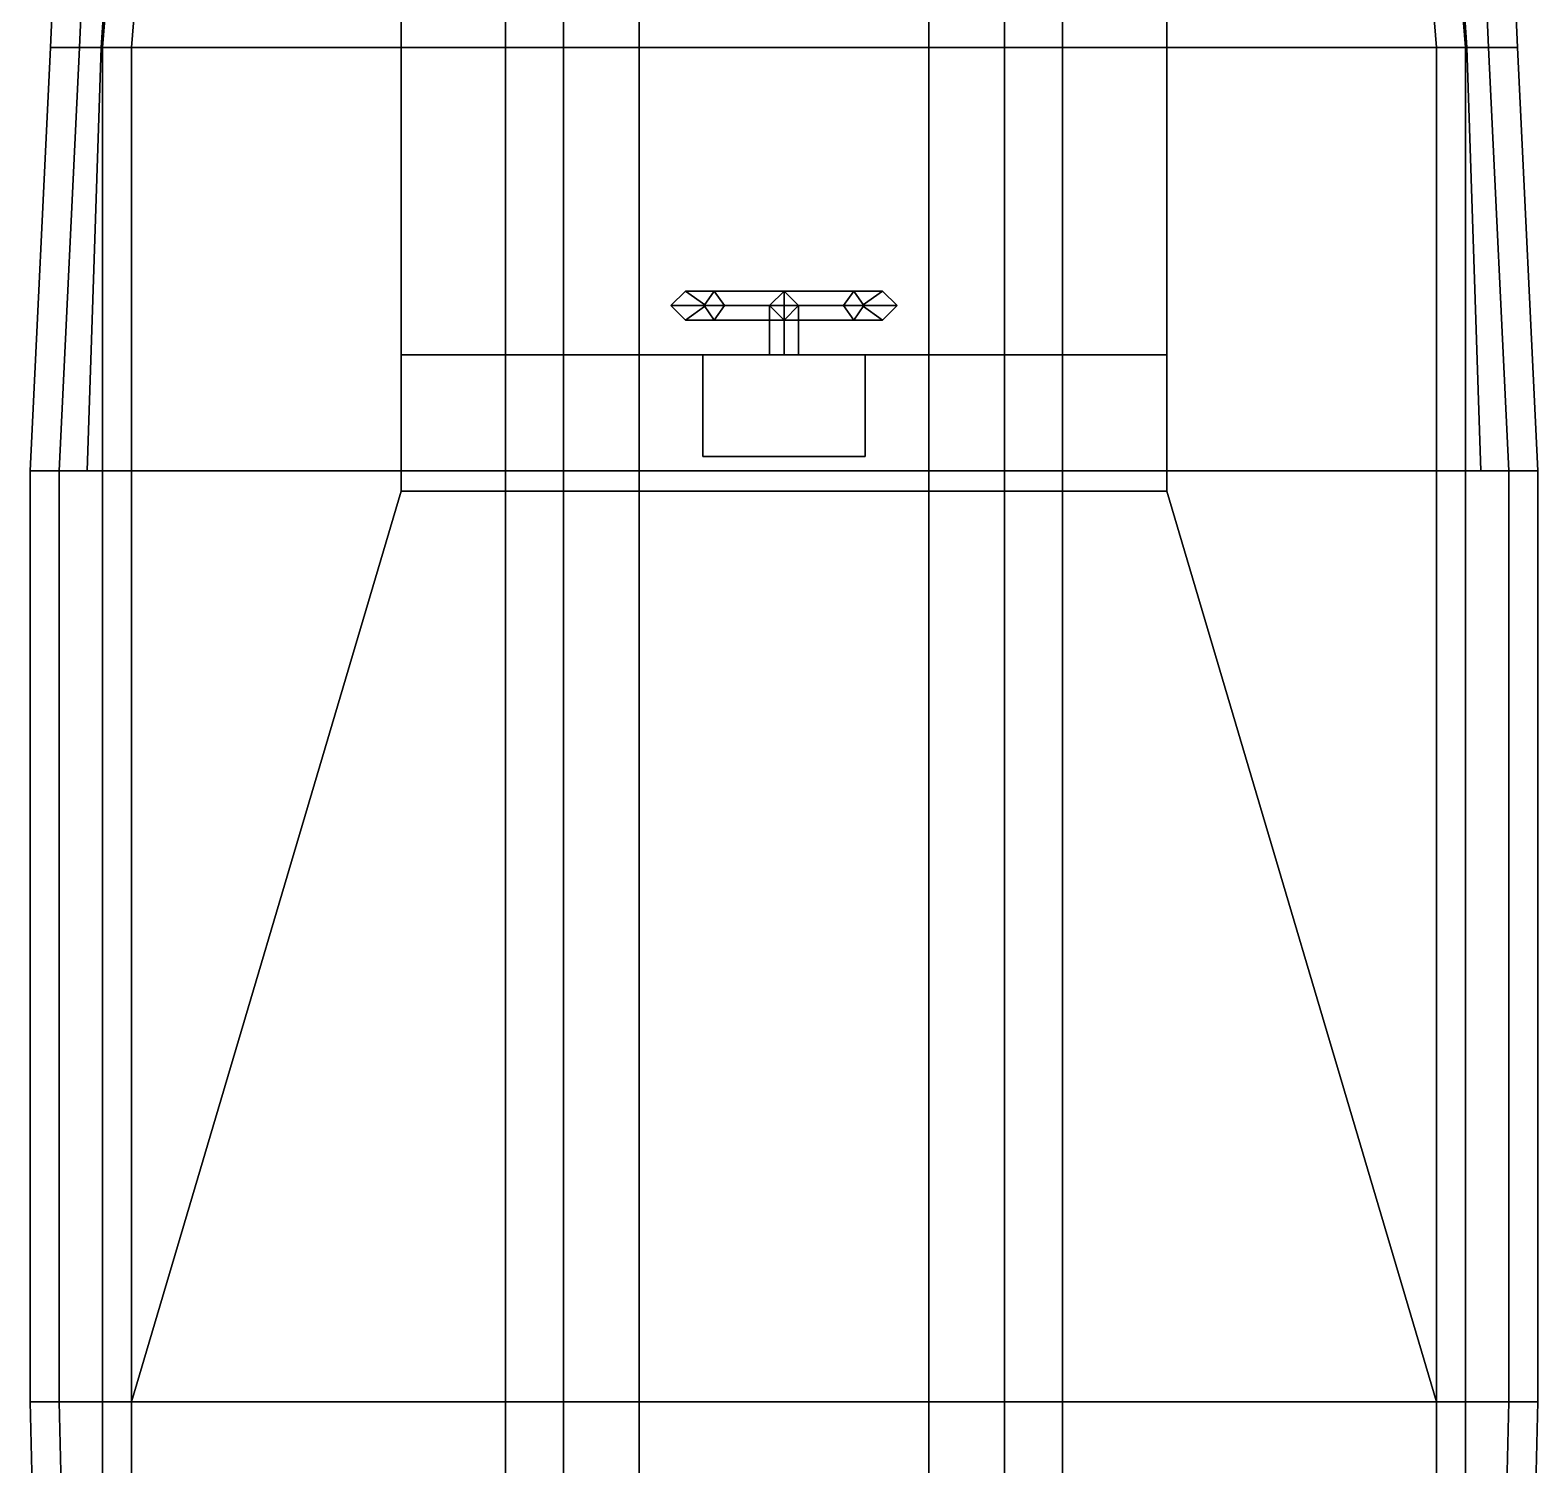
# Model space of a CAD drawing. Header units: millimetres. Extents: x -2.6 to 3, y -9.7 to 12.
# Drawn here: x -2.6 to 2.6, y -0.23 to 4.72 of the extents above; entities that cross this region are included whole.
import ezdxf

# ---------------------------------------------------------------- set-up
doc = ezdxf.new("R2010")
doc.units = ezdxf.units.MM
doc.layers.add('sides', color=3, linetype='Continuous')

msp = doc.modelspace()

# ---------------------------------------------------------------- linework, layer by layer
for points in [[(-2.24, 6.02, 0.55), (-2.14, 6.02), (-2.25, 4.66), (-2.35, 4.66, 0.51)], [(-2.25, 4.66), (-2.14, 6.02), (-0.96, 6.02, -0.68), (-0.96, 4.66, -0.7)], [(1.32, 4.66, 0.51), (1.32, 6.02, 0.55), (-1.32, 6.02, 0.55), (-1.32, 4.66, 0.51)], [(-0.96, 4.66, -0.7), (-0.96, 6.02, -0.68), (-0.76, 6.02, -0.68), (-0.76, 4.66, -0.7)], [(-0.76, 6.02, -0.68), (-0.5, 6.02), (-0.5, 4.66), (-0.76, 4.66, -0.7)], [(-0.5, 6.02), (0.5, 6.02), (0.5, 4.66), (-0.5, 4.66)], [(0.5, 4.66), (0.5, 6.02), (0.76, 6.02, -0.68), (0.76, 4.66, -0.7)], [(0.76, 4.66, -0.7), (0.76, 6.02, -0.68), (0.96, 6.02, -0.68), (0.96, 4.66, -0.7)], [(0.96, 6.02, -0.68), (2.14, 6.02), (2.25, 4.66), (0.96, 4.66, -0.7)], [(2.25, 4.66), (2.14, 6.02), (2.24, 6.02, 0.55), (2.35, 4.66, 0.51)], [(-2.25, 4.66), (-2.25, 3.2), (-2.35, 3.2, 0.45), (-2.35, 4.66, 0.51)], [(-0.96, 3.2, -0.7), (-2.25, 3.2), (-2.25, 4.66), (-0.96, 4.66, -0.7)], [(-1.32, 4.66, 0.51), (-1.32, 3.6, 0.4664), (1.32, 3.6, 0.4664), (1.32, 4.66, 0.51)], [(-0.76, 4.66, -0.7), (-0.76, 3.2, -0.7), (-0.96, 3.2, -0.7), (-0.96, 4.66, -0.7)], [(-0.5, 4.66), (-0.5, 3.2), (-0.76, 3.2, -0.7), (-0.76, 4.66, -0.7)], [(-0.5, 4.66), (0.5, 4.66), (0.5, 3.2), (-0.5, 3.2)], [(0.76, 3.2, -0.7), (0.5, 3.2), (0.5, 4.66), (0.76, 4.66, -0.7)], [(0.96, 4.66, -0.7), (0.96, 3.2, -0.7), (0.76, 3.2, -0.7), (0.76, 4.66, -0.7)], [(2.25, 4.66), (2.25, 3.2), (0.96, 3.2, -0.7), (0.96, 4.66, -0.7)], [(2.35, 3.2, 0.45), (2.25, 3.2), (2.25, 4.66), (2.35, 4.66, 0.51)], [(-0.2404, 3.82, 1.7896), (-0.2758, 3.77, 1.7542), (-0.39, 3.77, 2.03), (-0.34, 3.82, 2.03)], [(-0.34, 3.82, 2.03), (-0.39, 3.77, 2.03), (-0.2758, 3.77, 2.3058), (-0.2404, 3.82, 2.2704)], [(-0.2051, 3.77, 1.8249), (-0.2404, 3.82, 1.7896), (-0.34, 3.82, 2.03), (-0.2693, 3.77, 1.98)], [(-0.2693, 3.77, 2.08), (-0.34, 3.82, 2.03), (-0.2404, 3.82, 2.2704), (-0.2051, 3.77, 2.2351)], [(0.2693, 3.77, 2.08), (0.34, 3.82, 2.03), (-0.34, 3.82, 2.03), (-0.2693, 3.77, 2.08)], [(0.34, 3.82, 2.03), (0.2693, 3.77, 1.98), (-0.2693, 3.77, 1.98), (-0.34, 3.82, 2.03)], [(0, 3.82, 1.69), (0, 3.77, 1.64), (-0.2758, 3.77, 1.7542), (-0.2404, 3.82, 1.7896)], [(-0.2404, 3.82, 2.2704), (-0.2758, 3.77, 2.3058), (0, 3.77, 2.42), (0, 3.82, 2.37)], [(-0.05, 3.77, 1.7607), (0, 3.82, 1.69), (-0.2404, 3.82, 1.7896), (-0.2051, 3.77, 1.8249)], [(-0.2051, 3.77, 2.2351), (-0.2404, 3.82, 2.2704), (0, 3.82, 2.37), (-0.05, 3.77, 2.2993)], [(0, 3.82, 1.69), (-0.05, 3.77, 1.7607), (-0.05, 3.77, 2.2993), (0, 3.82, 2.37)], [(0.2051, 3.77, 1.8249), (0.2404, 3.82, 1.7896), (0, 3.82, 1.69), (0.05, 3.77, 1.7607)], [(0.2404, 3.82, 1.7896), (0.2758, 3.77, 1.7542), (0, 3.77, 1.64), (0, 3.82, 1.69)], [(0.05, 3.77, 2.2993), (0, 3.82, 2.37), (0.2404, 3.82, 2.2704), (0.2051, 3.77, 2.2351)], [(0, 3.82, 2.37), (0, 3.77, 2.42), (0.2758, 3.77, 2.3058), (0.2404, 3.82, 2.2704)], [(0.05, 3.77, 1.7607), (0, 3.82, 1.69), (0, 3.82, 2.37), (0.05, 3.77, 2.2993)], [(0.2693, 3.77, 1.98), (0.34, 3.82, 2.03), (0.2404, 3.82, 1.7896), (0.2051, 3.77, 1.8249)], [(0.2051, 3.77, 2.2351), (0.2404, 3.82, 2.2704), (0.34, 3.82, 2.03), (0.2693, 3.77, 2.08)], [(0.34, 3.82, 2.03), (0.39, 3.77, 2.03), (0.2758, 3.77, 1.7542), (0.2404, 3.82, 1.7896)], [(0.2404, 3.82, 2.2704), (0.2758, 3.77, 2.3058), (0.39, 3.77, 2.03), (0.34, 3.82, 2.03)], [(-0.2758, 3.77, 1.7542), (-0.2404, 3.72, 1.7896), (-0.34, 3.72, 2.03), (-0.39, 3.77, 2.03)], [(-0.39, 3.77, 2.03), (-0.34, 3.72, 2.03), (-0.2404, 3.72, 2.2704), (-0.2758, 3.77, 2.3058)], [(-0.2404, 3.72, 1.7896), (-0.2051, 3.77, 1.8249), (-0.2693, 3.77, 1.98), (-0.34, 3.72, 2.03)], [(-0.34, 3.72, 2.03), (-0.2693, 3.77, 2.08), (-0.2051, 3.77, 2.2351), (-0.2404, 3.72, 2.2704)], [(0.2693, 3.77, 1.98), (0.34, 3.72, 2.03), (-0.34, 3.72, 2.03), (-0.2693, 3.77, 1.98)], [(0.34, 3.72, 2.03), (0.2693, 3.77, 2.08), (-0.2693, 3.77, 2.08), (-0.34, 3.72, 2.03)], [(0, 3.77, 1.64), (0, 3.72, 1.69), (-0.2404, 3.72, 1.7896), (-0.2758, 3.77, 1.7542)], [(-0.2758, 3.77, 2.3058), (-0.2404, 3.72, 2.2704), (0, 3.72, 2.37), (0, 3.77, 2.42)], [(0, 3.72, 1.69), (-0.05, 3.77, 1.7607), (-0.2051, 3.77, 1.8249), (-0.2404, 3.72, 1.7896)], [(-0.2404, 3.72, 2.2704), (-0.2051, 3.77, 2.2351), (-0.05, 3.77, 2.2993), (0, 3.72, 2.37)], [(-0.05, 3.77, 1.7607), (0, 3.72, 1.69), (0, 3.72, 2.37), (-0.05, 3.77, 2.2993)], [(0, 3.77, 2.08), (-0.05, 3.77, 2.03), (-0.05, 3.6, 2.03), (0, 3.6, 2.08)], [(-0.05, 3.77, 2.03), (0, 3.77, 1.98), (0, 3.6, 1.98), (-0.05, 3.6, 2.03)], [(0.2758, 3.77, 1.7542), (0.2404, 3.72, 1.7896), (0, 3.72, 1.69), (0, 3.77, 1.64)], [(0.2404, 3.72, 1.7896), (0.2051, 3.77, 1.8249), (0.05, 3.77, 1.7607), (0, 3.72, 1.69)], [(0, 3.77, 2.42), (0, 3.72, 2.37), (0.2404, 3.72, 2.2704), (0.2758, 3.77, 2.3058)], [(0, 3.72, 2.37), (0.05, 3.77, 2.2993), (0.2051, 3.77, 2.2351), (0.2404, 3.72, 2.2704)], [(0, 3.72, 1.69), (0.05, 3.77, 1.7607), (0.05, 3.77, 2.2993), (0, 3.72, 2.37)], [(0.05, 3.77, 2.03), (0, 3.77, 2.08), (0, 3.6, 2.08), (0.05, 3.6, 2.03)], [(0, 3.77, 1.98), (0.05, 3.77, 2.03), (0.05, 3.6, 2.03), (0, 3.6, 1.98)], [(0.34, 3.72, 2.03), (0.2693, 3.77, 1.98), (0.2051, 3.77, 1.8249), (0.2404, 3.72, 1.7896)], [(0.2404, 3.72, 2.2704), (0.2051, 3.77, 2.2351), (0.2693, 3.77, 2.08), (0.34, 3.72, 2.03)], [(0.39, 3.77, 2.03), (0.34, 3.72, 2.03), (0.2404, 3.72, 1.7896), (0.2758, 3.77, 1.7542)], [(0.2758, 3.77, 2.3058), (0.2404, 3.72, 2.2704), (0.34, 3.72, 2.03), (0.39, 3.77, 2.03)], [(-1.32, 3.6, 1.83), (-1.32, 3.13, 1.83), (1.32, 3.13, 1.83), (1.32, 3.6, 1.83)], [(1.32, 3.6, 1.83), (1.32, 3.6, 0.4664), (-1.32, 3.6, 0.4664), (-1.32, 3.6, 1.83)], [(-1.32, 3.6, 1), (-1.32, 3.2, 1), (-1.32, 3.13, 1.83), (-1.32, 3.6, 1.83)], [(-0.28, 3.6, 1.83), (-0.28, 3.25, 1.83), (-0.28, 3.25, 2.15), (-0.28, 3.6, 2.15)], [(0.28, 3.6, 2.15), (0.28, 3.6, 1.83), (-0.28, 3.6, 1.83), (-0.28, 3.6, 2.15)], [(-0.28, 3.6, 2.15), (-0.28, 3.25, 2.15), (0.28, 3.25, 2.15), (0.28, 3.6, 2.15)], [(0.28, 3.25, 2.15), (0.28, 3.25, 1.83), (0.28, 3.6, 1.83), (0.28, 3.6, 2.15)], [(1.32, 3.13, 1.83), (1.32, 3.2, 1), (1.32, 3.6, 1), (1.32, 3.6, 1.83)], [(-0.28, 3.25, 2.15), (-0.28, 3.25, 1.83), (0.28, 3.25, 1.83), (0.28, 3.25, 2.15)], [(-2.25, 3.2), (-2.25, -0.01), (-2.35, -0.01, 0.45), (-2.35, 3.2, 0.45)], [(-0.96, -0.01, -0.7), (-2.25, -0.01), (-2.25, 3.2), (-0.96, 3.2, -0.7)], [(-2.25, 3.2, 0.45), (-2.25, -0.01, 0.45), (-1.32, 3.13, 0.45), (-1.32, 3.2, 0.45)], [(-1.32, 3.2, 0.45), (-1.32, 3.13, 0.45), (-1.32, 3.13, 1.83), (-1.32, 3.2, 1)], [(-0.76, 3.2, -0.7), (-0.76, -0.01, -0.7), (-0.96, -0.01, -0.7), (-0.96, 3.2, -0.7)], [(-0.5, 3.2), (-0.5, -0.01), (-0.76, -0.01, -0.7), (-0.76, 3.2, -0.7)], [(-0.5, 3.2), (0.5, 3.2), (0.5, -0.01), (-0.5, -0.01)], [(0.76, -0.01, -0.7), (0.5, -0.01), (0.5, 3.2), (0.76, 3.2, -0.7)], [(0.96, 3.2, -0.7), (0.96, -0.01, -0.7), (0.76, -0.01, -0.7), (0.76, 3.2, -0.7)], [(2.25, 3.2), (2.25, -0.01), (0.96, -0.01, -0.7), (0.96, 3.2, -0.7)], [(1.32, 3.13, 1.83), (1.32, 3.13, 0.45), (1.32, 3.2, 0.45), (1.32, 3.2, 1)], [(1.32, 3.2, 0.45), (1.32, 3.13, 0.45), (2.25, -0.01, 0.45), (2.25, 3.2, 0.45)], [(2.35, -0.01, 0.45), (2.25, -0.01), (2.25, 3.2), (2.35, 3.2, 0.45)], [(-1.32, 3.13, 0.45), (-2.25, -0.01, 0.45), (2.25, -0.01, 0.45), (1.32, 3.13, 0.45)], [(-1.32, 3.13, 1.83), (-1.32, 3.13, 0.45), (1.32, 3.13, 0.45), (1.32, 3.13, 1.83)], [(-2.25, -0.01), (-2.25, -3.39), (-2.35, -3.39, 0.63), (-2.35, -0.01, 0.45)], [(-2.25, -0.01, 0.45), (-2.25, -3.39, 0.63), (2.25, -3.39, 0.63), (2.25, -0.01, 0.45)], [(-0.96, -3.39, -0.7), (-2.25, -3.39), (-2.25, -0.01), (-0.96, -0.01, -0.7)], [(-0.76, -0.01, -0.7), (-0.76, -3.39, -0.7), (-0.96, -3.39, -0.7), (-0.96, -0.01, -0.7)], [(-0.5, -0.01), (-0.5, -3.39), (-0.76, -3.39, -0.7), (-0.76, -0.01, -0.7)], [(-0.5, -0.01), (0.5, -0.01), (0.5, -3.39), (-0.5, -3.39)], [(0.76, -3.39, -0.7), (0.5, -3.39), (0.5, -0.01), (0.76, -0.01, -0.7)], [(0.96, -0.01, -0.7), (0.96, -3.39, -0.7), (0.76, -3.39, -0.7), (0.76, -0.01, -0.7)], [(2.25, -0.01), (2.25, -3.39), (0.96, -3.39, -0.7), (0.96, -0.01, -0.7)], [(2.35, -3.39, 0.63), (2.25, -3.39), (2.25, -0.01), (2.35, -0.01, 0.45)]]:
    msp.add_3dface(points)
at = {"layer": 'sides'}
for points in [[(-2.47, 6.02, 1.38), (-2.24, 6.02, 0.55), (-2.35, 4.66, 0.51), (-2.53, 4.66, 1.35)], [(-2.43, 4.66, 1.35), (-2.37, 6.02, 1.38), (-2.47, 6.02, 1.38), (-2.53, 4.66, 1.35)], [(-2.355, 4.66, 1), (-2.2647, 6.02, 1), (-2.37, 6.02, 1.38), (-2.43, 4.66, 1.35)], [(-1.32, 4.66, 1), (-1.32, 6.02, 1), (-2.2647, 6.02, 1), (-2.355, 4.66, 1)], [(-1.32, 4.66, 0.51), (-1.32, 6.02, 0.55), (-1.32, 6.02, 1), (-1.32, 4.66, 1)], [(2.355, 4.66, 1), (2.2647, 6.02, 1), (1.32, 6.02, 1), (1.32, 4.66, 1)], [(1.32, 4.66, 1), (1.32, 6.02, 1), (1.32, 6.02, 0.55), (1.32, 4.66, 0.51)], [(2.53, 4.66, 1.35), (2.35, 4.66, 0.51), (2.24, 6.02, 0.55), (2.47, 6.02, 1.38)], [(2.2647, 6.02, 1), (2.355, 4.66, 1), (2.43, 4.66, 1.35), (2.37, 6.02, 1.38)], [(2.37, 6.02, 1.38), (2.43, 4.66, 1.35), (2.53, 4.66, 1.35), (2.47, 6.02, 1.38)], [(-2.53, 4.66, 1.35), (-2.35, 4.66, 0.51), (-2.35, 3.2, 0.45), (-2.6, 3.2, 1.35)], [(-2.5, 3.2, 1.35), (-2.43, 4.66, 1.35), (-2.53, 4.66, 1.35), (-2.6, 3.2, 1.35)], [(-2.4028, 3.2, 1), (-2.355, 4.66, 1), (-2.43, 4.66, 1.35), (-2.5, 3.2, 1.35)], [(-2.355, 4.66, 1), (-2.4028, 3.2, 1), (-1.32, 3.2, 1), (-1.32, 4.66, 1)], [(-1.32, 3.2, 0.45), (-1.32, 4.66, 0.51), (-1.32, 4.66, 1), (-1.32, 3.2, 1)], [(1.32, 4.66, 1), (1.32, 3.2, 1), (2.4028, 3.2, 1), (2.355, 4.66, 1)], [(1.32, 4.66, 0.51), (1.32, 3.2, 0.45), (1.32, 3.2, 1), (1.32, 4.66, 1)], [(2.6, 3.2, 1.35), (2.35, 3.2, 0.45), (2.35, 4.66, 0.51), (2.53, 4.66, 1.35)], [(2.355, 4.66, 1), (2.4028, 3.2, 1), (2.5, 3.2, 1.35), (2.43, 4.66, 1.35)], [(2.43, 4.66, 1.35), (2.5, 3.2, 1.35), (2.6, 3.2, 1.35), (2.53, 4.66, 1.35)], [(-2.6, 3.2, 1.35), (-2.35, 3.2, 0.45), (-2.35, -0.01, 0.45), (-2.6, -0.01, 1.35)], [(-2.5, -0.01, 1.35), (-2.5, 3.2, 1.35), (-2.6, 3.2, 1.35), (-2.6, -0.01, 1.35)], [(-2.25, -0.01, 0.45), (-2.25, 3.2, 0.45), (-2.5, 3.2, 1.35), (-2.5, -0.01, 1.35)], [(-2.4028, 3.2, 1), (-2.25, 3.2, 0.45), (-1.32, 3.2, 0.45), (-1.32, 3.2, 1)], [(1.32, 3.2, 1), (1.32, 3.2, 0.45), (2.25, 3.2, 0.45), (2.4028, 3.2, 1)], [(2.25, 3.2, 0.45), (2.25, -0.01, 0.45), (2.5, -0.01, 1.35), (2.5, 3.2, 1.35)], [(2.6, -0.01, 1.35), (2.35, -0.01, 0.45), (2.35, 3.2, 0.45), (2.6, 3.2, 1.35)], [(2.5, 3.2, 1.35), (2.5, -0.01, 1.35), (2.6, -0.01, 1.35), (2.6, 3.2, 1.35)], [(-2.6, -0.01, 1.35), (-2.35, -0.01, 0.45), (-2.35, -3.39, 0.63), (-2.52, -3.39, 1.43)], [(-2.42, -3.39, 1.43), (-2.5, -0.01, 1.35), (-2.6, -0.01, 1.35), (-2.52, -3.39, 1.43)], [(-2.25, -3.39, 0.63), (-2.25, -0.01, 0.45), (-2.5, -0.01, 1.35), (-2.42, -3.39, 1.43)], [(2.25, -0.01, 0.45), (2.25, -3.39, 0.63), (2.42, -3.39, 1.43), (2.5, -0.01, 1.35)], [(2.52, -3.39, 1.43), (2.35, -3.39, 0.63), (2.35, -0.01, 0.45), (2.6, -0.01, 1.35)], [(2.5, -0.01, 1.35), (2.42, -3.39, 1.43), (2.52, -3.39, 1.43), (2.6, -0.01, 1.35)]]:
    msp.add_3dface(points, dxfattribs=at)

doc.saveas('drawing.dxf')
